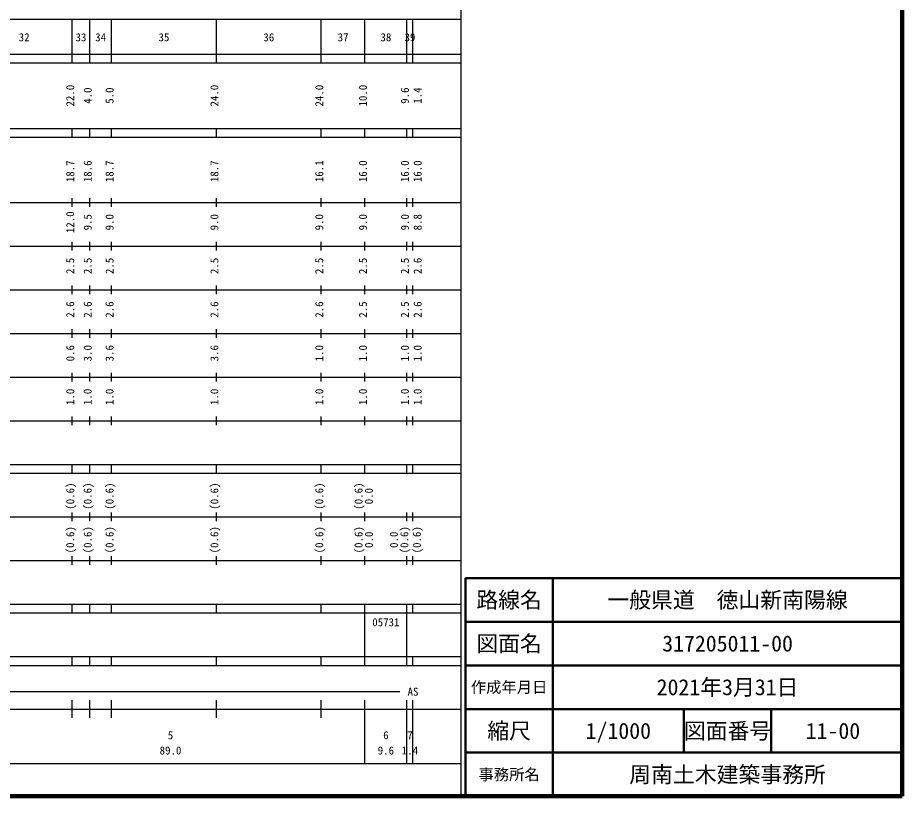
# Model space of a CAD drawing. Units: millimetres on the paper, enlarged 1000 times. Extents: x 40000 to 680000, y 20000 to 380000.
# Drawn here: x 477517 to 680000, y 20000 to 198357 of the extents above; entities that cross this region are included whole.
import ezdxf
from ezdxf.enums import TextEntityAlignment as Align

# ---------------------------------------------------------------- set-up
doc = ezdxf.new("R2010")
doc.units = ezdxf.units.MM
doc.header["$LTSCALE"] = 1000
for name, color, linetype, lineweight in [('M-TTL', 2, 'Continuous', 140), ('M-TTL-BAND', 7, 'Continuous', 25), ('M-TTL-FRAM', 2, 'Continuous', 50), ('M-TTL-LINE', 7, 'Continuous', 50)]:
    doc.layers.add(name, color=color, linetype=linetype, lineweight=lineweight)
doc.layers.add('M-TTL-TXT', color=7, linetype='Continuous')
doc.styles.add('ＭＳ ゴシック', font='')
doc.styles.get('ＭＳ ゴシック').set_extended_font_data('MS Gothic')

msp = doc.modelspace()

# ---------------------------------------------------------------- linework, layer by layer
at = {"layer": 'M-TTL'}
for p, q in [((680000, 20000), (680000, 380000)), ((40000, 20000), (680000, 20000))]:
    msp.add_line(p, q, dxfattribs=at)
at = {"layer": 'M-TTL-BAND'}
for p, q in [((579000, 20000), (579000, 370000)), ((68000, 198000), (579000, 198000)), ((490000, 188000), (490000, 198000)), ((494000, 188000), (494000, 198000)), ((499000, 188000), (499000, 198000)), ((523000, 188000), (523000, 198000)), ((547000, 188000), (547000, 198000)), ((557000, 188000), (557000, 198000)), ((566600, 188000), (566600, 198000)), ((568000, 188000), (568000, 198000)), ((40000, 190000), (579000, 190000)), ((40000, 188000), (579000, 188000)), ((40000, 173000), (579000, 173000)), ((490000, 171000), (490000, 173000)), ((494000, 171000), (494000, 173000)), ((499000, 171000), (499000, 173000)), ((523000, 171000), (523000, 173000)), ((547000, 171000), (547000, 173000)), ((557000, 171000), (557000, 173000)), ((566600, 171000), (566600, 173000)), ((568000, 171000), (568000, 173000)), ((40000, 171000), (579000, 171000)), ((40000, 156000), (579000, 156000)), ((490000, 155000), (490000, 157000)), ((494000, 155000), (494000, 157000)), ((499000, 155000), (499000, 157000)), ((523000, 155000), (523000, 157000)), ((547000, 155000), (547000, 157000)), ((557000, 155000), (557000, 157000)), ((566600, 155000), (566600, 157000)), ((568000, 155000), (568000, 157000)), ((46000, 146000), (579000, 146000)), ((490000, 145000), (490000, 147000)), ((494000, 145000), (494000, 147000)), ((499000, 145000), (499000, 147000)), ((523000, 145000), (523000, 147000)), ((547000, 145000), (547000, 147000)), ((557000, 145000), (557000, 147000)), ((566600, 145000), (566600, 147000)), ((568000, 145000), (568000, 147000)), ((52000, 136000), (579000, 136000)), ((490000, 135000), (490000, 137000)), ((494000, 135000), (494000, 137000)), ((499000, 135000), (499000, 137000)), ((523000, 135000), (523000, 137000)), ((547000, 135000), (547000, 137000)), ((557000, 135000), (557000, 137000)), ((566600, 135000), (566600, 137000)), ((568000, 135000), (568000, 137000)), ((46000, 126000), (579000, 126000)), ((490000, 125000), (490000, 127000)), ((494000, 125000), (494000, 127000)), ((499000, 125000), (499000, 127000)), ((523000, 125000), (523000, 127000)), ((547000, 125000), (547000, 127000)), ((557000, 125000), (557000, 127000)), ((566600, 125000), (566600, 127000)), ((568000, 125000), (568000, 127000)), ((52000, 116000), (579000, 116000)), ((490000, 115000), (490000, 117000)), ((494000, 115000), (494000, 117000)), ((499000, 115000), (499000, 117000)), ((523000, 115000), (523000, 117000)), ((547000, 115000), (547000, 117000)), ((557000, 115000), (557000, 117000)), ((566600, 115000), (566600, 117000)), ((568000, 115000), (568000, 117000)), ((46000, 106000), (579000, 106000)), ((490000, 105000), (490000, 107000)), ((494000, 105000), (494000, 107000)), ((499000, 105000), (499000, 107000)), ((523000, 105000), (523000, 107000)), ((547000, 105000), (547000, 107000)), ((557000, 105000), (557000, 107000)), ((566600, 105000), (566600, 107000)), ((568000, 105000), (568000, 107000)), ((40000, 96000), (579000, 96000)), ((490000, 94000), (490000, 96000)), ((494000, 94000), (494000, 96000)), ((499000, 94000), (499000, 96000)), ((523000, 94000), (523000, 96000)), ((547000, 94000), (547000, 96000)), ((557000, 94000), (557000, 96000)), ((566600, 94000), (566600, 96000)), ((568000, 94000), (568000, 96000)), ((40000, 94000), (579000, 94000)), ((49000, 84000), (579000, 84000)), ((490000, 83000), (490000, 85000)), ((494000, 83000), (494000, 85000)), ((499000, 83000), (499000, 85000)), ((523000, 83000), (523000, 85000)), ((547000, 83000), (547000, 85000)), ((557000, 83000), (557000, 85000)), ((566600, 83000), (566600, 85000)), ((568000, 83000), (568000, 85000)), ((490000, 73000), (490000, 75000)), ((494000, 73000), (494000, 75000)), ((499000, 73000), (499000, 75000)), ((523000, 73000), (523000, 75000)), ((547000, 73000), (547000, 75000)), ((557000, 73000), (557000, 75000)), ((566600, 73000), (566600, 75000)), ((568000, 73000), (568000, 75000)), ((40000, 74000), (579000, 74000)), ((40000, 64000), (579000, 64000)), ((490000, 62000), (490000, 64000)), ((494000, 62000), (494000, 64000)), ((499000, 62000), (499000, 64000)), ((523000, 62000), (523000, 64000)), ((547000, 62000), (547000, 64000)), ((557000, 62000), (557000, 64000)), ((566600, 62000), (566600, 64000)), ((568000, 62000), (568000, 64000)), ((40000, 62000), (579000, 62000)), ((557000, 52000), (557000, 62000)), ((566600, 52000), (566600, 62000)), ((40000, 52000), (579000, 52000)), ((490000, 50000), (490000, 52000)), ((494000, 50000), (494000, 52000)), ((499000, 50000), (499000, 52000)), ((523000, 50000), (523000, 52000)), ((547000, 50000), (547000, 52000)), ((557000, 50000), (557000, 52000)), ((566600, 50000), (566600, 52000)), ((568000, 50000), (568000, 52000)), ((40000, 50000), (579000, 50000)), ((71000, 44000), (565000, 44000)), ((490000, 38000), (490000, 42000)), ((494000, 38000), (494000, 42000)), ((499000, 38000), (499000, 42000)), ((523000, 38000), (523000, 42000)), ((547000, 38000), (547000, 42000)), ((557000, 27500), (557000, 42000)), ((566600, 27500), (566600, 42000)), ((568000, 27500), (568000, 42000)), ((40000, 40000), (579000, 40000)), ((68000, 27500), (579000, 27500))]:
    msp.add_line(p, q, dxfattribs=at)
at = {"layer": 'M-TTL-FRAM'}
for p, q in [((680000, 70000), (580000, 70000)), ((580000, 70000), (580000, 20000))]:
    msp.add_line(p, q, dxfattribs=at)
at = {"layer": 'M-TTL-LINE'}
for p, q in [((600000, 70000), (600000, 20000)), ((680000, 60000), (580000, 60000)), ((680000, 50000), (580000, 50000)), ((680000, 40000), (580000, 40000)), ((630000, 40000), (630000, 30000)), ((650000, 40000), (650000, 30000)), ((680000, 30000), (580000, 30000))]:
    msp.add_line(p, q, dxfattribs=at)

# ---------------------------------------------------------------- texts
at = {"layer": 'M-TTL-BAND', "style": 'ＭＳ ゴシック'}
for s, p in [('32', (479000, 192405)), ('33', (492000, 192405)), ('34', (496500, 192405)), ('35', (511000, 192405)), ('36', (535000, 192405)), ('37', (552000, 192405)), ('38', (561800, 192405)), ('39', (567300, 192405)), ('AS', (568000, 42500)), ('5', (512500, 32523)), ('6', (561800, 32523)), ('7', (567300, 32523)), ('89.0', (512500, 29033)), ('9.6', (561800, 29033)), ('1.4', (567300, 29033))]:
    msp.add_text(s, height=1833, dxfattribs=at).set_placement(p, align=Align.BOTTOM_CENTER)
for s, p in [('22.0', (491000, 180500)), ('4.0', (495000, 180500)), ('5.0', (500000, 180500)), ('24.0', (524000, 180500)), ('24.0', (548000, 180500)), ('10.0', (558000, 180500)), ('9.6', (567600, 180500)), ('1.4', (570519, 180500)), ('18.7', (491000, 163174)), ('18.6', (495000, 163174)), ('18.7', (500000, 163174)), ('18.7', (524000, 163174)), ('16.1', (548000, 163174)), ('16.0', (558000, 163174)), ('16.0', (567600, 163174)), ('16.0', (570519, 163174)), ('12.0', (491000, 151500)), ('9.5', (495000, 151500)), ('9.0', (500000, 151500)), ('9.0', (524000, 151500)), ('9.0', (548000, 151500)), ('9.0', (558000, 151500)), ('9.0', (567600, 151500)), ('8.8', (570519, 151500)), ('2.5', (491000, 141500)), ('2.5', (495000, 141500)), ('2.5', (500000, 141500)), ('2.5', (524000, 141500)), ('2.5', (548000, 141500)), ('2.5', (558000, 141500)), ('2.5', (567600, 141500)), ('2.6', (570519, 141500)), ('2.6', (491000, 131500)), ('2.6', (495000, 131500)), ('2.6', (500000, 131500)), ('2.6', (524000, 131500)), ('2.6', (548000, 131500)), ('2.5', (558000, 131500)), ('2.5', (567600, 131500)), ('2.6', (570519, 131500)), ('0.6', (491000, 121500)), ('3.0', (495000, 121500)), ('3.6', (500000, 121500)), ('3.6', (524000, 121500)), ('1.0', (548000, 121500)), ('1.0', (558000, 121500)), ('1.0', (567600, 121500)), ('1.0', (570519, 121500)), ('1.0', (491000, 111500)), ('1.0', (495000, 111500)), ('1.0', (500000, 111500)), ('1.0', (524000, 111500)), ('1.0', (548000, 111500)), ('1.0', (558000, 111500)), ('1.0', (567600, 111500)), ('1.0', (570519, 111500)), ('(0.6)', (491000, 88764)), ('(0.6)', (495000, 88764)), ('(0.6)', (500000, 88764)), ('(0.6)', (524000, 88764)), ('(0.6)', (548000, 88764)), ('(0.6)', (557000, 88764)), ('0.0', (559370, 88764)), ('(0.6)', (491000, 78764)), ('(0.6)', (495000, 78764)), ('(0.6)', (500000, 78764)), ('(0.6)', (524000, 78764)), ('(0.6)', (548000, 78764)), ('(0.6)', (557000, 78764)), ('(0.6)', (567480, 78764)), ('(0.6)', (570332, 78764)), ('0.0', (559370, 78764)), ('0.0', (565080, 78764))]:
    msp.add_text(s, height=1833, rotation=90, dxfattribs=at).set_placement(p, align=Align.BOTTOM_CENTER)
msp.add_text('05731', height=1833, dxfattribs=at).set_placement((558675, 58405), align=Align.BOTTOM_LEFT)
at = {"layer": 'M-TTL-TXT', "style": 'ＭＳ ゴシック'}
for s, height, p in [('路線名', 3666, (590000, 65000)), ('路線名', 3666, (590000, 65000)), ('一般県道\u3000徳山新南陽線', 3666, (640000, 65000)), ('図面名', 3666, (590000, 55000)), ('図面名', 3666, (590000, 55000)), ('317205011-00', 3666, (640000, 55000)), ('作成年月日', 2566, (590000, 45000)), ('作成年月日', 2566, (590000, 45000)), ('2021年3月31日', 3666, (640000, 45000)), ('縮尺', 3666, (590000, 35000)), ('縮尺', 3666, (590000, 35000)), ('1/1000', 3666, (615000, 35000)), ('図面番号', 3666, (640000, 35000)), ('図面番号', 3666, (640000, 35000)), ('11-00', 3666, (664125, 35000)), ('事務所名', 2566, (590000, 25000)), ('事務所名', 2566, (590000, 25000)), ('周南土木建築事務所', 3666, (640000, 25000))]:
    msp.add_text(s, height=height, dxfattribs=at).set_placement(p, align=Align.MIDDLE_CENTER)

doc.saveas('drawing.dxf')
